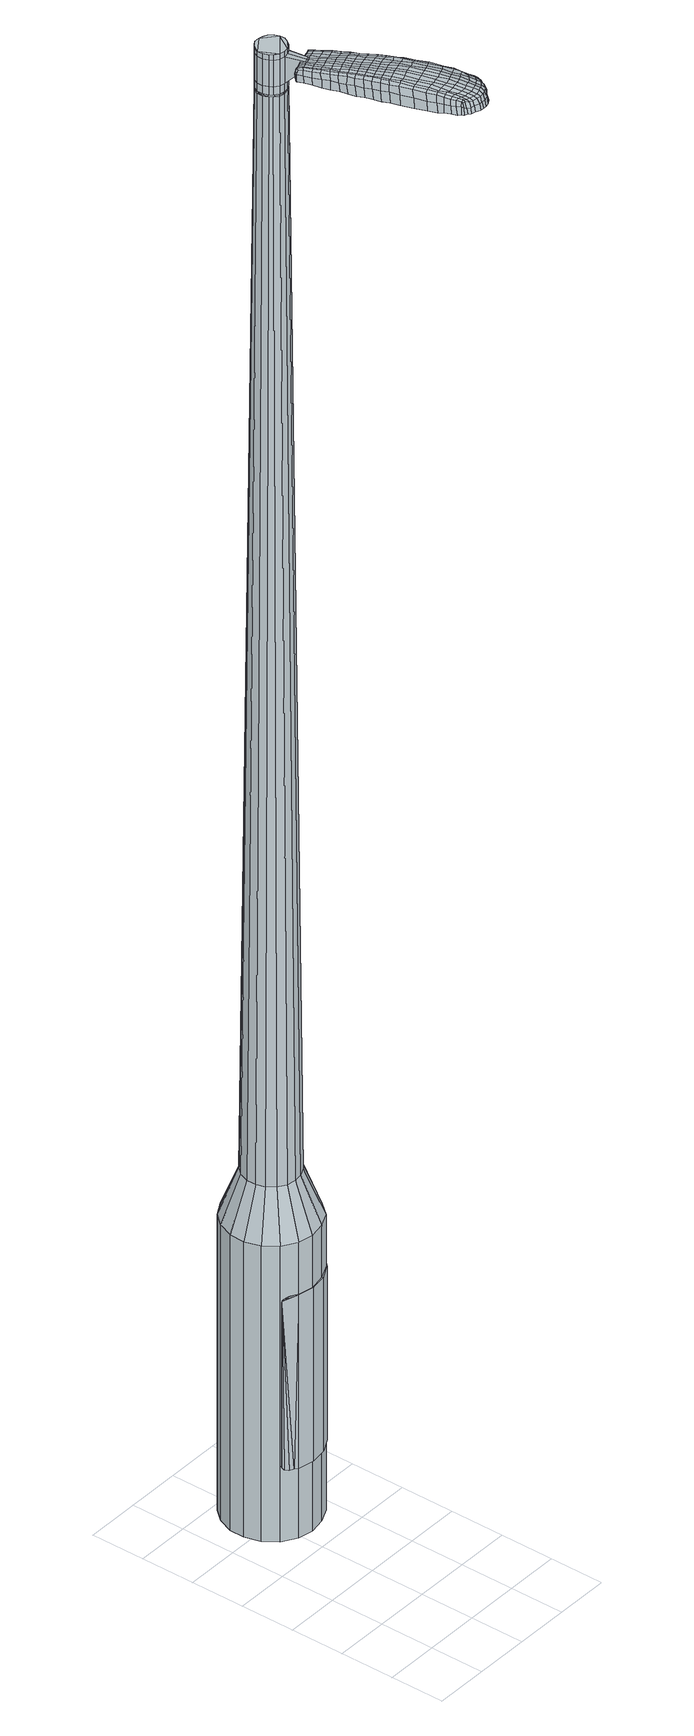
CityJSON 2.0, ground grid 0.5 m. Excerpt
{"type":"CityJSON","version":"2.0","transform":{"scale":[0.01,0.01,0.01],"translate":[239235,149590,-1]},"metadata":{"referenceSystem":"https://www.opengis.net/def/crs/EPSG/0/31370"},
"CityObjects":{
"object1":{"type":"GenericCityObject","attributes":{"cluster":770,"mean_distance_to_centroid":0.327,"new_centroid_x":239235.61,"new_centroid_y":149592.13,"mean_distance_to_camera":13.81,"H1":22.09,"H2":23.1,"Z_final":113.29,"cluster2":-1,"proj_x":239229.78,"proj_y":149593.38,"id_line":91502,"bearing_l":18.11,"distance":5.96,"orientation":"right","G_obj":288.11},"geometry":[{"type":"MultiSurface","lod":"2","boundaries":[[[0,1,2,3]],[[1,4,5,2]],[[4,6,7,5]],[[6,8,9,7]],[[8,10,11,9]],[[10,12,13,11]],[[12,14,15,13]],[[14,16,17,15]],[[16,18,19,17]],[[18,20,21,19]],[[20,22,23,21]],[[22,24,25,23]],[[24,26,27,25]],[[26,28,29,27]],[[28,30,31,29]],[[30,32,33,31]],[[32,34,35,33]],[[34,0,3,35]],[[36,37,38,39]],[[38,40,41,42]],[[41,43,42]],[[42,44,45,46]],[[45,47,46]],[[46,48,49,50]],[[49,51,50]],[[42,46,50,38]],[[50,52,39,38]],[[53,36,39]],[[2,5,7,35]],[[7,9,11,15]],[[11,13,15]],[[15,17,19,23]],[[19,21,23]],[[23,25,27,31]],[[27,29,31]],[[15,23,31,7]],[[31,33,35,7]],[[3,2,35]],[[1,0,54,55]],[[0,34,56,54]],[[34,32,57,56]],[[32,30,58,57]],[[30,28,59,58]],[[28,26,60,59]],[[26,24,61,60]],[[24,22,62,61]],[[22,20,63,62]],[[20,18,64,63]],[[18,16,65,64]],[[16,14,66,65]],[[14,12,67,66]],[[12,10,68,67]],[[10,8,69,68]],[[8,6,70,69]],[[6,4,71,70]],[[4,1,55,71]],[[55,54,72,73]],[[54,56,74,72]],[[56,57,75,74]],[[57,58,76,75]],[[58,59,77,76]],[[59,60,78,77]],[[60,61,79,78]],[[61,62,80,79]],[[62,63,81,80]],[[63,64,82,81]],[[64,65,83,82]],[[65,66,84,83]],[[66,67,85,84]],[[67,68,86,85]],[[68,69,87,86]],[[69,70,88,87]],[[70,71,89,88]],[[71,55,73,89]],[[90,91,92,93]],[[94,95,91,90]],[[96,97,95,94]],[[98,99,97,96]],[[100,101,99,98]],[[78,102,101,100]],[[103,104,102,78]],[[80,105,104,103]],[[81,106,105,80]],[[107,108,106,81]],[[109,110,108,107]],[[111,112,110,109]],[[113,114,112,111]],[[115,116,114,113]],[[117,118,116,115]],[[119,120,118,117]],[[121,122,120,119]],[[93,92,122,121]],[[123,124,125,126]],[[127,123,126,128]],[[129,127,128,130]],[[131,129,130,132]],[[133,131,132,134]],[[135,133,134,136]],[[137,135,136,138]],[[139,137,138,140]],[[141,139,140,142]],[[143,141,142,144]],[[145,143,144,146]],[[147,145,146,148]],[[149,147,148,150]],[[151,149,150,152]],[[153,151,152,154]],[[155,153,154,156]],[[73,72,90,93]],[[72,74,94,90]],[[74,75,96,94]],[[75,76,98,96]],[[76,77,100,98]],[[77,78,100]],[[79,103,78]],[[79,80,103]],[[82,107,81]],[[82,83,109,107]],[[83,84,111,109]],[[84,85,113,111]],[[85,86,115,113]],[[86,87,117,115]],[[87,88,119,117]],[[88,89,121,119]],[[89,73,93,121]],[[157,158,92,91]],[[158,159,122,92]],[[159,160,120,122]],[[160,161,118,120]],[[161,162,116,118]],[[162,163,114,116]],[[163,164,112,114]],[[164,165,110,112]],[[165,166,108,110]],[[166,106,108]],[[167,104,105]],[[167,102,104]],[[168,101,102]],[[168,169,99,101]],[[169,170,97,99]],[[170,171,95,97]],[[171,157,91,95]],[[39,52,155,172]],[[158,157,173,156]],[[53,39,172,124]],[[157,171,125,173]],[[36,53,124,123]],[[171,170,126,125]],[[37,36,123,127]],[[170,169,128,126]],[[38,37,127,129]],[[169,168,130,128]],[[40,38,129,131]],[[168,102,132,130]],[[41,40,131,133]],[[102,167,134,132]],[[43,41,133,135]],[[167,105,136,134]],[[42,43,135,137]],[[105,106,138,136]],[[44,42,137,139]],[[106,166,140,138]],[[45,44,139,141]],[[166,165,142,140]],[[47,45,141,143]],[[165,164,144,142]],[[46,47,143,145]],[[164,163,146,144]],[[48,46,145,147]],[[163,162,148,146]],[[49,48,147,149]],[[162,161,150,148]],[[51,49,149,151]],[[161,160,152,150]],[[50,51,151,153]],[[160,159,154,152]],[[52,50,153,155]],[[159,158,156,154]],[[155,156,174,175]],[[156,173,176,174]],[[173,125,177,176]],[[125,124,178,177]],[[124,172,179,178]],[[172,155,175,179]],[[180,181,182,183]],[[184,180,183,185]],[[180,184,186,187]],[[181,180,187,188]],[[189,190,191,192]],[[193,189,192,194]],[[189,193,195,196]],[[190,189,196,197]],[[198,199,200,201]],[[202,198,201,203]],[[198,202,204,205]],[[199,198,205,206]],[[207,208,209,210]],[[211,207,210,212]],[[207,211,213,214]],[[208,207,214,215]],[[216,217,218,219]],[[220,216,219,221]],[[216,220,222,223]],[[217,216,223,224]],[[225,226,227,228]],[[229,225,228,230]],[[225,229,231,232]],[[226,225,232,233]],[[234,235,236,237]],[[226,234,237,227]],[[234,226,233,238]],[[235,234,238,239]],[[240,241,242,243]],[[235,240,243,236]],[[240,235,239,244]],[[241,240,244,245]],[[246,184,185,247]],[[241,246,247,242]],[[246,241,245,248]],[[184,246,248,186]],[[249,250,251,252]],[[253,249,252,254]],[[249,253,255,256]],[[250,249,256,257]],[[258,259,260,261]],[[250,258,261,251]],[[258,250,257,262]],[[259,258,262,263]],[[264,265,266,267]],[[259,264,267,260]],[[264,259,263,268]],[[265,264,268,269]],[[270,271,272,273]],[[265,270,273,266]],[[270,265,269,274]],[[271,270,274,275]],[[276,181,188,277]],[[271,276,277,272]],[[276,271,275,278]],[[181,276,278,182]],[[279,280,281,282]],[[283,279,282,284]],[[279,283,285,286]],[[280,279,286,287]],[[288,289,290,291]],[[280,288,291,281]],[[288,280,287,292]],[[289,288,292,293]],[[294,295,296,297]],[[289,294,297,290]],[[294,289,293,298]],[[295,294,298,299]],[[300,193,194,301]],[[295,300,301,296]],[[300,295,299,302]],[[193,300,302,195]],[[303,304,305,306]],[[307,303,306,308]],[[303,307,309,310]],[[304,303,310,311]],[[312,313,314,315]],[[304,312,315,305]],[[312,304,311,316]],[[313,312,316,317]],[[318,319,320,321]],[[313,318,321,314]],[[318,313,317,322]],[[319,318,322,323]],[[324,325,326,327]],[[319,324,327,320]],[[324,319,323,328]],[[325,324,328,329]],[[330,190,197,331]],[[325,330,331,326]],[[330,325,329,332]],[[190,330,332,191]],[[333,219,218,334]],[[335,333,334,336]],[[333,335,337,338]],[[219,333,338,221]],[[339,335,336,340]],[[341,339,340,342]],[[339,341,343,344]],[[335,339,344,337]],[[345,341,342,346]],[[347,345,346,348]],[[345,347,349,350]],[[341,345,350,343]],[[351,347,348,352]],[[353,351,352,354]],[[351,353,355,356]],[[347,351,356,349]],[[357,353,354,358]],[[208,357,358,209]],[[357,208,215,359]],[[353,357,359,355]],[[360,361,206,205]],[[362,360,205,204]],[[360,362,363,364]],[[361,360,364,365]],[[366,367,365,364]],[[368,366,364,363]],[[366,368,369,370]],[[367,366,370,371]],[[372,373,371,370]],[[374,372,370,369]],[[372,374,375,376]],[[373,372,376,377]],[[378,379,377,376]],[[380,378,376,375]],[[378,380,213,211]],[[379,378,211,212]],[[381,382,383,384]],[[283,381,384,285]],[[381,283,284,385]],[[382,381,385,386]],[[387,202,203,388]],[[382,387,388,383]],[[387,382,386,389]],[[202,387,389,204]],[[390,391,392,393]],[[229,390,393,231]],[[390,229,230,394]],[[391,390,394,395]],[[396,397,398,399]],[[391,396,399,392]],[[396,391,395,400]],[[397,396,400,401]],[[402,199,206,403]],[[397,402,403,398]],[[402,397,401,404]],[[199,402,404,200]],[[405,406,407,408]],[[187,405,408,188]],[[405,187,186,409]],[[406,405,409,410]],[[411,412,413,414]],[[406,411,414,407]],[[411,406,410,415]],[[412,411,415,416]],[[417,210,209,418]],[[412,417,418,413]],[[417,412,416,419]],[[210,417,419,212]],[[420,421,422,423]],[[192,420,423,194]],[[420,192,191,424]],[[421,420,424,425]],[[426,214,213,427]],[[421,426,427,422]],[[426,421,425,428]],[[214,426,428,215]],[[429,430,431,432]],[[307,429,432,309]],[[429,307,308,433]],[[430,429,433,434]],[[435,220,221,436]],[[430,435,436,431]],[[435,430,434,437]],[[220,435,437,222]],[[438,439,440,441]],[[253,438,441,255]],[[438,253,254,442]],[[439,438,442,443]],[[444,445,446,447]],[[439,444,447,440]],[[444,439,443,448]],[[445,444,448,449]],[[450,217,224,451]],[[445,450,451,446]],[[450,445,449,452]],[[217,450,452,218]],[[453,454,443,442]],[[252,453,442,254]],[[453,252,251,455]],[[454,453,455,456]],[[457,458,449,448]],[[454,457,448,443]],[[457,454,456,459]],[[458,457,459,460]],[[461,334,218,452]],[[458,461,452,449]],[[461,458,460,462]],[[334,461,462,336]],[[463,464,465,466]],[[310,463,466,311]],[[463,310,309,432]],[[464,463,432,431]],[[467,338,337,468]],[[464,467,468,465]],[[467,464,431,436]],[[338,467,436,221]],[[469,470,456,455]],[[261,469,455,251]],[[469,261,260,471]],[[470,469,471,472]],[[473,474,460,459]],[[470,473,459,456]],[[473,470,472,475]],[[474,473,475,476]],[[477,340,336,462]],[[474,477,462,460]],[[477,474,476,478]],[[340,477,478,342]],[[479,480,481,482]],[[316,479,482,317]],[[479,316,311,466]],[[480,479,466,465]],[[483,344,343,484]],[[480,483,484,481]],[[483,480,465,468]],[[344,483,468,337]],[[485,486,472,471]],[[267,485,471,260]],[[485,267,266,487]],[[486,485,487,488]],[[489,490,476,475]],[[486,489,475,472]],[[489,486,488,491]],[[490,489,491,492]],[[493,346,342,478]],[[490,493,478,476]],[[493,490,492,494]],[[346,493,494,348]],[[495,496,497,498]],[[322,495,498,323]],[[495,322,317,482]],[[496,495,482,481]],[[499,350,349,500]],[[496,499,500,497]],[[499,496,481,484]],[[350,499,484,343]],[[501,502,488,487]],[[273,501,487,266]],[[501,273,272,503]],[[502,501,503,504]],[[505,506,492,491]],[[502,505,491,488]],[[505,502,504,507]],[[506,505,507,508]],[[509,352,348,494]],[[506,509,494,492]],[[509,506,508,510]],[[352,509,510,354]],[[511,512,513,514]],[[328,511,514,329]],[[511,328,323,498]],[[512,511,498,497]],[[515,356,355,516]],[[512,515,516,513]],[[515,512,497,500]],[[356,515,500,349]],[[517,518,504,503]],[[277,517,503,272]],[[517,277,188,408]],[[518,517,408,407]],[[519,520,508,507]],[[518,519,507,504]],[[519,518,407,414]],[[520,519,414,413]],[[521,358,354,510]],[[520,521,510,508]],[[521,520,413,418]],[[358,521,418,209]],[[522,523,425,424]],[[332,522,424,191]],[[522,332,329,514]],[[523,522,514,513]],[[524,359,215,428]],[[523,524,428,425]],[[524,523,513,516]],[[359,524,516,355]],[[525,526,386,385]],[[282,525,385,284]],[[525,282,281,527]],[[526,525,527,528]],[[529,362,204,389]],[[526,529,389,386]],[[529,526,528,530]],[[362,529,530,363]],[[531,532,533,534]],[[232,531,534,233]],[[531,232,231,393]],[[532,531,393,392]],[[535,536,537,538]],[[532,535,538,533]],[[535,532,392,399]],[[536,535,399,398]],[[539,361,365,540]],[[536,539,540,537]],[[539,536,398,403]],[[361,539,403,206]],[[541,542,528,527]],[[291,541,527,281]],[[541,291,290,543]],[[542,541,543,544]],[[545,368,363,530]],[[542,545,530,528]],[[545,542,544,546]],[[368,545,546,369]],[[547,548,549,550]],[[238,547,550,239]],[[547,238,233,534]],[[548,547,534,533]],[[551,552,553,554]],[[548,551,554,549]],[[551,548,533,538]],[[552,551,538,537]],[[555,367,371,556]],[[552,555,556,553]],[[555,552,537,540]],[[367,555,540,365]],[[557,558,544,543]],[[297,557,543,290]],[[557,297,296,559]],[[558,557,559,560]],[[561,374,369,546]],[[558,561,546,544]],[[561,558,560,562]],[[374,561,562,375]],[[563,564,565,566]],[[244,563,566,245]],[[563,244,239,550]],[[564,563,550,549]],[[567,568,569,570]],[[564,567,570,565]],[[567,564,549,554]],[[568,567,554,553]],[[571,373,377,572]],[[568,571,572,569]],[[571,568,553,556]],[[373,571,556,371]],[[573,574,560,559]],[[301,573,559,296]],[[573,301,194,423]],[[574,573,423,422]],[[575,380,375,562]],[[574,575,562,560]],[[575,574,422,427]],[[380,575,427,213]],[[576,577,410,409]],[[248,576,409,186]],[[576,248,245,566]],[[577,576,566,565]],[[578,579,416,415]],[[577,578,415,410]],[[578,577,565,570]],[[579,578,570,569]],[[580,379,212,419]],[[579,580,419,416]],[[580,579,569,572]],[[379,580,572,377]],[[581,582,583,584]],[[584,583,585,586]],[[587,585,583,588]],[[588,583,582,589]],[[590,591,592,593]],[[593,592,594,595]],[[596,594,592,597]],[[597,592,591,598]],[[599,600,601,602]],[[602,601,603,604]],[[605,603,601,606]],[[606,601,600,607]],[[608,609,610,611]],[[611,610,612,613]],[[614,612,610,615]],[[615,610,609,616]],[[617,618,619,620]],[[620,619,621,622]],[[623,621,619,624]],[[624,619,618,625]],[[626,627,628,629]],[[629,628,630,631]],[[632,630,628,633]],[[633,628,627,634]],[[635,636,637,638]],[[638,637,627,626]],[[634,627,637,639]],[[639,637,636,640]],[[641,642,643,644]],[[644,643,636,635]],[[640,636,643,645]],[[645,643,642,646]],[[586,585,647,648]],[[648,647,642,641]],[[646,642,647,649]],[[649,647,585,587]],[[650,651,652,653]],[[653,652,654,655]],[[656,654,652,657]],[[657,652,651,658]],[[659,660,661,662]],[[662,661,651,650]],[[658,651,661,663]],[[663,661,660,664]],[[665,666,667,668]],[[668,667,660,659]],[[664,660,667,669]],[[669,667,666,670]],[[671,672,673,674]],[[674,673,666,665]],[[670,666,673,675]],[[675,673,672,676]],[[589,582,677,678]],[[678,677,672,671]],[[676,672,677,679]],[[679,677,582,581]],[[680,681,682,683]],[[683,682,684,685]],[[686,684,682,687]],[[687,682,681,688]],[[689,690,691,692]],[[692,691,681,680]],[[688,681,691,693]],[[693,691,690,694]],[[695,696,697,698]],[[698,697,690,689]],[[694,690,697,699]],[[699,697,696,700]],[[595,594,701,702]],[[702,701,696,695]],[[700,696,701,703]],[[703,701,594,596]],[[704,705,706,707]],[[707,706,708,709]],[[710,708,706,711]],[[711,706,705,712]],[[713,714,715,716]],[[716,715,705,704]],[[712,705,715,717]],[[717,715,714,718]],[[719,720,721,722]],[[722,721,714,713]],[[718,714,721,723]],[[723,721,720,724]],[[725,726,727,728]],[[728,727,720,719]],[[724,720,727,729]],[[729,727,726,730]],[[598,591,731,732]],[[732,731,726,725]],[[730,726,731,733]],[[733,731,591,590]],[[617,620,734,735]],[[735,734,736,737]],[[738,736,734,739]],[[739,734,620,622]],[[737,736,740,741]],[[741,740,742,743]],[[744,742,740,745]],[[745,740,736,738]],[[743,742,746,747]],[[747,746,748,749]],[[750,748,746,751]],[[751,746,742,744]],[[749,748,752,753]],[[753,752,754,755]],[[756,754,752,757]],[[757,752,748,750]],[[755,754,758,759]],[[759,758,609,608]],[[616,609,758,760]],[[760,758,754,756]],[[607,761,762,606]],[[606,762,763,605]],[[764,763,762,765]],[[765,762,761,766]],[[766,767,768,765]],[[765,768,769,764]],[[770,769,768,771]],[[771,768,767,772]],[[772,773,774,771]],[[771,774,775,770]],[[776,775,774,777]],[[777,774,773,778]],[[778,779,780,777]],[[777,780,781,776]],[[614,781,780,612]],[[612,780,779,613]],[[782,783,784,785]],[[785,784,684,686]],[[685,684,784,786]],[[786,784,783,787]],[[604,603,788,789]],[[789,788,783,782]],[[787,783,788,790]],[[790,788,603,605]],[[791,792,793,794]],[[794,793,630,632]],[[631,630,793,795]],[[795,793,792,796]],[[797,798,799,800]],[[800,799,792,791]],[[796,792,799,801]],[[801,799,798,802]],[[607,600,803,804]],[[804,803,798,797]],[[802,798,803,805]],[[805,803,600,599]],[[806,807,808,809]],[[809,808,588,589]],[[587,588,808,810]],[[810,808,807,811]],[[812,813,814,815]],[[815,814,807,806]],[[811,807,814,816]],[[816,814,813,817]],[[608,611,818,819]],[[819,818,813,812]],[[817,813,818,820]],[[820,818,611,613]],[[821,822,823,824]],[[824,823,593,595]],[[590,593,823,825]],[[825,823,822,826]],[[614,615,827,828]],[[828,827,822,821]],[[826,822,827,829]],[[829,827,615,616]],[[830,831,832,833]],[[833,832,708,710]],[[708,832,709]],[[709,832,831,834]],[[622,621,835,836]],[[836,835,831,830]],[[834,831,835,837]],[[837,835,621,623]],[[838,839,840,841]],[[841,840,654,656]],[[655,654,840,842]],[[840,839,842]],[[843,844,845,846]],[[846,845,839,838]],[[842,839,845,847]],[[847,845,844,848]],[[625,618,849,850]],[[850,849,844,843]],[[848,844,849,851]],[[851,849,618,617]],[[852,853,842]],[[842,853,653,655]],[[650,653,853,854]],[[854,853,852,855]],[[848,856,857,847]],[[847,857,852,842]],[[855,852,857,858]],[[858,857,856,859]],[[617,735,175,851]],[[851,175,856,848]],[[859,856,175,860]],[[860,175,735,737]],[[861,862,863,864]],[[864,863,711,712]],[[710,711,863,833]],[[833,863,862,830]],[[738,739,865,866]],[[866,865,862,861]],[[830,862,865,836]],[[836,865,739,622]],[[855,867,868,854]],[[854,868,662,650]],[[659,662,868,869]],[[869,868,867,870]],[[859,871,872,858]],[[858,872,867,855]],[[870,867,872,873]],[[873,872,871,874]],[[737,741,875,860]],[[860,875,871,859]],[[874,871,875,876]],[[876,875,741,743]],[[877,878,879,880]],[[880,879,717,718]],[[712,717,879,864]],[[864,879,878,861]],[[744,745,881,882]],[[882,881,878,877]],[[861,878,881,866]],[[866,881,745,738]],[[870,883,884,869]],[[869,884,668,659]],[[665,668,884,885]],[[885,884,883,886]],[[874,887,888,873]],[[873,888,883,870]],[[886,883,888,889]],[[889,888,887,890]],[[743,747,891,876]],[[876,891,887,874]],[[890,887,891,892]],[[892,891,747,749]],[[893,894,895,896]],[[896,895,723,724]],[[718,723,895,880]],[[880,895,894,877]],[[750,751,897,898]],[[898,897,894,893]],[[877,894,897,882]],[[882,897,751,744]],[[886,899,900,885]],[[885,900,674,665]],[[671,674,900,901]],[[901,900,899,902]],[[890,903,904,889]],[[889,904,899,886]],[[902,899,904,905]],[[905,904,903,906]],[[749,753,907,892]],[[892,907,903,890]],[[906,903,907,908]],[[908,907,753,755]],[[909,910,911,912]],[[912,911,729,730]],[[724,729,911,896]],[[896,911,910,893]],[[756,757,913,914]],[[914,913,910,909]],[[893,910,913,898]],[[898,913,757,750]],[[902,915,916,901]],[[901,916,678,671]],[[589,678,916,809]],[[809,916,915,806]],[[906,917,918,905]],[[905,918,915,902]],[[806,915,918,815]],[[815,918,917,812]],[[755,759,919,908]],[[908,919,917,906]],[[812,917,919,819]],[[819,919,759,608]],[[826,920,921,825]],[[825,921,733,590]],[[730,733,921,912]],[[912,921,920,909]],[[616,760,922,829]],[[829,922,920,826]],[[909,920,922,914]],[[914,922,760,756]],[[787,923,924,786]],[[786,924,683,685]],[[680,683,924,925]],[[925,924,923,926]],[[605,763,927,790]],[[790,927,923,787]],[[926,923,927,928]],[[928,927,763,764]],[[929,930,931,932]],[[932,931,633,634]],[[632,633,931,794]],[[794,931,930,791]],[[933,934,935,936]],[[936,935,930,929]],[[791,930,935,800]],[[800,935,934,797]],[[766,761,937,938]],[[938,937,934,933]],[[797,934,937,804]],[[804,937,761,607]],[[926,939,940,925]],[[925,940,692,680]],[[689,692,940,941]],[[941,940,939,942]],[[764,769,943,928]],[[928,943,939,926]],[[942,939,943,944]],[[944,943,769,770]],[[945,946,947,948]],[[948,947,639,640]],[[634,639,947,932]],[[932,947,946,929]],[[949,950,951,952]],[[952,951,946,945]],[[929,946,951,936]],[[936,951,950,933]],[[772,767,953,954]],[[954,953,950,949]],[[933,950,953,938]],[[938,953,767,766]],[[942,955,956,941]],[[941,956,698,689]],[[695,698,956,957]],[[957,956,955,958]],[[770,775,959,944]],[[944,959,955,942]],[[958,955,959,960]],[[960,959,775,776]],[[961,962,963,964]],[[964,963,645,646]],[[640,645,963,948]],[[948,963,962,945]],[[965,966,967,968]],[[968,967,962,961]],[[945,962,967,952]],[[952,967,966,949]],[[778,773,969,970]],[[970,969,966,965]],[[949,966,969,954]],[[954,969,773,772]],[[958,971,972,957]],[[957,972,702,695]],[[595,702,972,824]],[[824,972,971,821]],[[776,781,973,960]],[[960,973,971,958]],[[821,971,973,828]],[[828,973,781,614]],[[811,974,975,810]],[[810,975,649,587]],[[646,649,975,964]],[[964,975,974,961]],[[817,976,977,816]],[[816,977,974,811]],[[961,974,977,968]],[[968,977,976,965]],[[613,779,978,820]],[[820,978,976,817]],[[965,976,978,970]],[[970,978,779,778]],[[581,584,183,182]],[[584,586,185,183]],[[596,597,196,195]],[[597,598,197,196]],[[599,602,201,200]],[[602,604,203,201]],[[623,624,223,222]],[[624,625,224,223]],[[626,629,228,227]],[[629,631,230,228]],[[635,638,237,236]],[[638,626,227,237]],[[641,644,243,242]],[[644,635,236,243]],[[586,648,247,185]],[[648,641,242,247]],[[656,657,256,255]],[[657,658,257,256]],[[658,663,262,257]],[[663,664,263,262]],[[664,669,268,263]],[[669,670,269,268]],[[670,675,274,269]],[[675,676,275,274]],[[676,679,278,275]],[[679,581,182,278]],[[686,687,286,285]],[[687,688,287,286]],[[688,693,292,287]],[[693,694,293,292]],[[694,699,298,293]],[[699,700,299,298]],[[700,703,302,299]],[[703,596,195,302]],[[704,707,306,305]],[[707,709,308,306]],[[713,716,315,314]],[[716,704,305,315]],[[719,722,321,320]],[[722,713,314,321]],[[725,728,327,326]],[[728,719,320,327]],[[598,732,331,197]],[[732,725,326,331]],[[782,785,384,383]],[[785,686,285,384]],[[604,789,388,203]],[[789,782,383,388]],[[631,795,394,230]],[[795,796,395,394]],[[796,801,400,395]],[[801,802,401,400]],[[802,805,404,401]],[[805,599,200,404]],[[709,433,308]],[[709,834,434,433]],[[834,837,437,434]],[[837,623,222,437]],[[838,841,441,440]],[[841,656,255,441]],[[843,846,447,446]],[[846,838,440,447]],[[625,850,451,224]],[[850,843,446,451]],[[979,980,981,982]],[[983,984,982,981]],[[985,986,987,988]],[[989,990,991,992]],[[980,993,994,981]],[[995,983,981,994]],[[996,985,988,997]],[[998,999,990,989]],[[993,1000,1001,994]],[[1001,1002,995,994]],[[1003,996,997,1004]],[[1005,999,998,1006]],[[1000,1007,1008,1001]],[[1008,1009,1002,1001]],[[1010,1003,1004,1011]],[[1012,1005,1006,1013]],[[1014,1015,1016,1017]],[[1018,1019,1015,1014]],[[1018,1020,1021,1019]],[[1020,1022,1023,1021]],[[1024,1025,1026,1027]],[[1028,1029,1025,1024]],[[1030,1031,1029,1028]],[[1032,1033,1031,1030]],[[1027,1016,1015,1024]],[[1024,1015,1019,1028]],[[1019,1021,1030,1028]],[[1021,1023,1032,1030]],[[988,987,984,983]],[[997,988,983,995]],[[1002,1004,997,995]],[[1009,1011,1004,1002]],[[989,992,986,985]],[[998,989,985,996]],[[1006,998,996,1003]],[[1013,1006,1003,1010]],[[990,1014,1017,991]],[[999,1018,1014,990]],[[1020,1018,999,1005]],[[1022,1020,1005,1012]],[[1034,1035,1036,1037]],[[1036,1038,1039,1040]],[[1036,1040,1041,1042]],[[1036,1042,1037]],[[1043,1034,1037,1044]],[[1045,1044,1037,1046]],[[1047,1046,1037]],[[1048,1036,1035,1049]],[[1050,1048,1049,1051]],[[1052,1050,1051,1053]],[[1054,1052,1053,1055]],[[1056,1054,1055,1057]],[[1057,1058,1059,1060]],[[1057,1060,1061,1062]],[[1057,1062,1063,1064]],[[1063,1065,1066,1067]],[[1063,1067,1068,1069]],[[1063,1069,1064]],[[1057,1064,1056]],[[1070,1071,1035,1034]],[[1072,1073,1038,1036]],[[1074,1075,1047,1037]],[[1071,1076,1049,1035]],[[1077,1072,1036,1048]],[[1076,1078,1051,1049]],[[1079,1077,1048,1050]],[[1078,1080,1053,1051]],[[1081,1079,1050,1052]],[[1080,1082,1055,1053]],[[1083,1081,1052,1054]],[[1082,1084,1057,1055]],[[1085,1083,1054,1056]],[[1084,1086,1058,1057]],[[1087,1088,1065,1063]],[[1089,1085,1056,1064]],[[1059,1058,1086,1090]],[[1060,1059,1090,1091]],[[1061,1060,1091,1092]],[[1062,1061,1092,1093]],[[1063,1062,1093,1087]],[[1094,1070,1034,1043]],[[1095,1094,1043,1044]],[[1096,1095,1044,1045]],[[1097,1096,1045,1046]],[[1075,1097,1046,1047]],[[1039,1038,1073,1098]],[[1066,1065,1088,1099]],[[1040,1039,1098,1100]],[[1041,1040,1100,1101]],[[1042,1041,1101,1102]],[[1037,1042,1102,1074]],[[1067,1066,1099,1103]],[[1068,1067,1103,1104]],[[1069,1068,1104,1105]],[[1064,1069,1105,1089]]]}]}
},
"vertices":[
[77,172,384],[62,169,384],[62,169,96],[77,172,96],[48,172,384],[48,172,96],[35,180,384],[35,180,96],[26,192,384],[26,192,96],[22,206,384],[22,206,96],[22,220,384],[22,220,96],[28,234,384],[28,234,96],[37,245,384],[37,245,96],[50,252,384],[50,252,96],[65,254,384],[65,254,96],[79,251,384],[79,251,96],[92,243,384],[92,243,96],[101,232,384],[101,232,96],[105,218,384],[105,218,96],[105,203,384],[105,203,96],[99,189,384],[99,189,96],[90,178,384],[90,178,96],[75,205,1524],[77,209,1524],[77,214,1524],[68,199,1524],[75,218,1524],[72,222,1524],[64,225,1524],[68,224,1524],[59,225,1524],[55,222,1524],[50,215,1524],[52,219,1524],[50,210,1524],[52,205,1524],[58,199,1524],[54,202,1524],[63,198,1524],[72,201,1524],[71,188,429],[63,187,429],[79,192,429],[85,198,429],[88,207,429],[88,215,429],[86,224,429],[80,230,429],[73,235,429],[64,237,429],[56,236,429],[48,232,429],[42,225,429],[39,217,429],[39,208,429],[41,200,429],[47,193,429],[54,188,429],[68,199,1483],[63,198,1483],[72,201,1483],[75,205,1483],[77,209,1483],[77,214,1483],[75,218,1483],[72,222,1483],[68,224,1483],[64,225,1483],[59,225,1483],[55,222,1483],[52,219,1483],[50,215,1483],[50,210,1483],[52,205,1483],[54,202,1483],[58,199,1483],[67,200,1483],[67,200,1485],[63,199,1485],[63,199,1483],[71,202,1483],[71,202,1485],[74,205,1483],[74,205,1485],[76,209,1483],[76,209,1485],[76,214,1483],[76,214,1485],[75,218,1485],[72,221,1483],[72,221,1485],[68,224,1485],[64,225,1485],[59,224,1483],[59,224,1485],[56,222,1483],[56,222,1485],[53,219,1483],[53,219,1485],[51,214,1483],[51,214,1485],[51,210,1483],[51,210,1485],[52,206,1483],[52,206,1485],[55,202,1483],[55,202,1485],[59,200,1483],[59,200,1485],[75,205,1519],[72,201,1519],[72,201,1493],[75,205,1493],[77,209,1519],[77,209,1493],[77,214,1519],[77,214,1493],[75,218,1519],[75,218,1493],[72,222,1519],[72,222,1493],[68,224,1519],[68,224,1493],[64,225,1519],[64,225,1493],[59,225,1519],[59,225,1493],[55,222,1519],[55,222,1493],[52,219,1519],[52,219,1493],[50,215,1519],[50,215,1493],[50,210,1519],[50,210,1493],[52,205,1519],[52,205,1493],[54,202,1519],[54,202,1493],[58,199,1519],[58,199,1493],[63,198,1519],[63,198,1493],[68,199,1485],[63,198,1485],[58,199,1485],[54,202,1485],[52,205,1485],[50,210,1485],[50,215,1485],[52,219,1485],[55,222,1485],[59,225,1485],[72,222,1485],[77,214,1485],[77,209,1485],[75,205,1485],[72,201,1485],[68,199,1519],[68,199,1493],[70,180,1513],[70,180,1518],[73,181,1513],[76,182,1513],[76,182,1518],[73,181,1518],[78,105,1519],[76,112,1518],[75,110,1509],[77,103,1510],[80,96,1519],[79,95,1510],[81,98,1526],[79,106,1525],[77,113,1525],[115,116,1519],[112,123,1518],[110,124,1525],[113,117,1525],[117,108,1519],[116,109,1526],[119,108,1510],[116,116,1510],[114,122,1509],[121,41,1519],[117,40,1519],[117,39,1513],[121,40,1513],[124,44,1519],[125,43,1513],[124,45,1524],[120,43,1524],[117,42,1524],[98,112,1530],[95,119,1529],[92,118,1529],[94,111,1530],[101,103,1531],[97,102,1531],[104,104,1530],[101,113,1530],[99,120,1529],[72,188,1512],[70,187,1512],[70,186,1517],[73,187,1517],[75,189,1512],[75,188,1517],[76,188,1506],[73,188,1506],[70,187,1506],[98,49,1519],[96,52,1519],[95,50,1512],[97,48,1512],[99,47,1518],[98,46,1512],[99,48,1522],[99,49,1523],[97,53,1524],[94,56,1519],[92,61,1519],[91,60,1512],[93,55,1512],[95,57,1524],[93,62,1525],[90,67,1519],[87,74,1519],[86,73,1511],[89,65,1511],[91,68,1526],[88,76,1526],[84,85,1519],[83,84,1510],[85,87,1526],[59,176,1513],[61,169,1513],[62,170,1518],[60,177,1517],[58,182,1512],[59,181,1516],[57,181,1506],[58,175,1507],[60,168,1507],[63,161,1514],[65,154,1515],[66,155,1520],[64,163,1519],[62,160,1507],[64,153,1507],[67,147,1515],[68,140,1516],[70,141,1522],[68,148,1521],[66,145,1508],[67,138,1508],[70,133,1517],[72,126,1517],[73,127,1524],[71,134,1523],[69,131,1508],[71,124,1509],[74,119,1518],[75,120,1524],[73,117,1509],[132,59,1519],[131,62,1519],[130,62,1524],[131,59,1523],[132,57,1518],[131,57,1522],[133,56,1512],[133,59,1512],[133,62,1512],[130,67,1519],[129,73,1519],[127,73,1525],[129,67,1524],[132,67,1512],[130,72,1512],[127,79,1519],[125,86,1519],[123,86,1526],[126,79,1526],[129,78,1511],[127,85,1511],[121,97,1519],[120,98,1526],[123,96,1510],[88,185,1513],[91,178,1513],[92,178,1507],[89,185,1507],[85,191,1512],[87,190,1506],[85,189,1516],[87,186,1517],[89,179,1518],[93,171,1514],[96,164,1515],[98,164,1507],[95,171,1507],[92,172,1519],[95,165,1520],[99,157,1515],[102,150,1516],[103,150,1508],[100,157,1508],[97,158,1521],[100,151,1522],[104,144,1517],[107,137,1517],[109,136,1509],[106,143,1508],[103,144,1523],[105,137,1524],[110,130,1518],[111,129,1509],[108,130,1524],[74,182,1519],[72,181,1519],[77,175,1520],[74,174,1520],[79,176,1520],[77,183,1519],[79,168,1522],[76,167,1522],[81,161,1523],[79,160,1523],[84,162,1523],[82,169,1521],[84,154,1524],[81,153,1524],[86,147,1525],[83,146,1525],[89,148,1525],[87,155,1524],[88,140,1526],[85,139,1526],[91,133,1527],[88,132,1527],[94,134,1527],[92,141,1526],[93,126,1528],[90,125,1528],[96,127,1528],[119,46,1527],[116,45,1527],[123,48,1526],[121,52,1527],[118,50,1528],[114,49,1528],[116,56,1529],[112,55,1529],[120,58,1528],[117,65,1530],[114,63,1530],[110,62,1530],[111,70,1531],[108,69,1531],[115,72,1530],[112,80,1531],[109,79,1531],[105,77,1531],[105,91,1531],[101,90,1531],[108,92,1531],[132,54,1518],[130,52,1519],[131,51,1513],[133,54,1513],[131,55,1523],[129,53,1523],[128,47,1519],[128,47,1513],[127,49,1524],[100,45,1518],[103,43,1518],[103,45,1523],[101,47,1523],[100,44,1513],[102,42,1513],[106,42,1519],[110,40,1519],[109,42,1524],[106,43,1523],[106,41,1513],[110,39,1513],[113,40,1519],[113,41,1524],[114,39,1513],[80,107,1528],[82,107,1528],[80,114,1528],[79,114,1527],[83,98,1528],[85,99,1529],[85,108,1529],[88,109,1530],[86,116,1529],[83,115,1528],[88,99,1529],[91,100,1530],[91,110,1530],[89,117,1529],[94,101,1531],[111,117,1528],[109,116,1529],[112,107,1529],[114,108,1528],[109,123,1527],[107,123,1528],[105,114,1529],[108,106,1530],[103,121,1528],[84,192,1512],[82,191,1512],[82,190,1517],[84,191,1517],[85,191,1506],[83,191,1506],[79,190,1512],[79,189,1517],[79,190,1506],[58,184,1512],[60,184,1512],[59,183,1506],[58,183,1506],[59,183,1517],[61,183,1517],[62,185,1512],[65,186,1512],[65,185,1506],[62,184,1506],[63,184,1517],[65,185,1517],[67,187,1512],[67,186,1506],[68,186,1517],[61,178,1519],[62,178,1519],[63,170,1520],[64,171,1520],[65,179,1519],[67,180,1519],[67,172,1520],[69,173,1520],[69,180,1519],[72,173,1520],[85,185,1519],[83,185,1519],[86,178,1520],[88,178,1520],[80,184,1519],[83,177,1520],[65,163,1521],[66,164,1521],[67,156,1522],[69,157,1522],[69,165,1521],[71,165,1521],[71,157,1522],[73,158,1523],[74,166,1522],[76,159,1523],[91,172,1521],[89,171,1521],[91,164,1522],[93,165,1522],[85,170,1521],[88,163,1522],[69,149,1523],[71,149,1523],[71,142,1524],[73,142,1524],[73,150,1523],[76,151,1524],[75,143,1525],[78,144,1525],[78,152,1524],[80,145,1525],[96,158,1523],[94,157,1523],[96,150,1524],[98,151,1524],[90,156,1524],[93,149,1525],[73,135,1525],[75,135,1525],[75,128,1526],[76,128,1526],[77,136,1526],[80,137,1526],[79,129,1527],[82,130,1527],[83,138,1526],[85,131,1527],[101,144,1525],[99,143,1525],[102,136,1526],[104,137,1526],[95,142,1526],[98,135,1527],[77,121,1527],[78,121,1527],[81,122,1527],[84,123,1528],[87,124,1528],[106,130,1527],[104,129,1527],[100,128,1528],[130,58,1525],[129,55,1525],[129,61,1526],[128,59,1526],[126,51,1526],[125,55,1527],[100,49,1525],[102,47,1525],[101,51,1526],[99,52,1525],[105,46,1525],[108,44,1526],[107,49,1527],[104,49,1526],[112,44,1526],[111,48,1527],[128,66,1526],[126,64,1527],[126,72,1527],[125,70,1528],[123,61,1528],[121,67,1529],[97,57,1526],[99,56,1527],[97,62,1528],[95,62,1527],[102,55,1527],[105,54,1528],[103,61,1529],[99,61,1528],[109,54,1528],[106,61,1530],[125,78,1528],[123,76,1529],[122,86,1528],[120,85,1529],[119,74,1529],[116,82,1530],[92,68,1528],[94,68,1528],[92,76,1529],[90,76,1528],[97,68,1529],[101,68,1530],[98,76,1530],[95,76,1530],[104,68,1530],[101,77,1531],[118,97,1529],[116,96,1529],[112,94,1530],[86,87,1528],[88,87,1529],[91,87,1530],[94,88,1530],[98,89,1531],[77,110,1509],[78,112,1518],[80,105,1518],[79,103,1509],[82,97,1519],[81,95,1510],[83,98,1525],[81,107,1525],[79,113,1525],[109,123,1525],[110,122,1518],[113,116,1518],[111,116,1525],[116,108,1519],[114,108,1525],[117,107,1510],[115,115,1509],[112,122,1509],[117,41,1513],[117,42,1519],[120,43,1519],[120,42,1513],[123,45,1519],[123,45,1513],[122,47,1524],[119,45,1524],[116,44,1524],[92,117,1528],[95,118,1528],[98,111,1529],[95,110,1529],[100,103,1529],[97,102,1529],[104,104,1529],[101,112,1529],[99,119,1528],[71,185,1516],[70,185,1512],[73,186,1512],[73,185,1516],[76,187,1512],[76,186,1516],[76,186,1506],[73,185,1506],[71,184,1506],[97,51,1512],[98,53,1519],[99,50,1518],[98,49,1512],[100,48,1518],[99,47,1512],[101,49,1522],[100,51,1523],[99,54,1523],[93,61,1512],[94,62,1519],[96,57,1519],[95,56,1512],[97,58,1524],[95,63,1525],[88,73,1511],[89,75,1519],[92,68,1519],[91,66,1511],[93,69,1525],[90,76,1526],[86,86,1519],[85,84,1510],[87,87,1526],[64,170,1518],[63,169,1513],[61,176,1513],[62,177,1517],[60,181,1512],[61,181,1515],[59,180,1506],[60,175,1506],[62,168,1507],[68,156,1520],[67,155,1514],[65,162,1514],[66,163,1519],[64,161,1507],[66,153,1507],[71,141,1522],[70,140,1516],[68,147,1515],[69,149,1521],[68,146,1508],[69,139,1508],[75,127,1523],[74,126,1517],[72,133,1516],[73,134,1522],[71,131,1508],[73,124,1508],[76,119,1517],[77,120,1524],[75,117,1509],[128,62,1523],[129,62,1519],[130,59,1518],[129,59,1523],[130,57,1518],[129,57,1522],[131,57,1512],[131,59,1512],[131,62,1512],[125,73,1525],[127,72,1519],[128,67,1519],[127,67,1524],[130,66,1512],[129,72,1512],[121,86,1526],[123,86,1519],[125,78,1519],[124,78,1525],[127,77,1511],[125,85,1511],[119,97,1519],[118,97,1526],[121,96,1510],[90,177,1507],[89,178,1513],[86,184,1513],[87,184,1506],[84,189,1512],[85,189,1506],[83,188,1515],[85,185,1517],[88,178,1518],[96,163,1507],[94,164,1514],[92,171,1514],[93,170,1507],[90,171,1519],[93,164,1520],[101,149,1508],[100,150,1516],[97,157,1515],[99,156,1508],[96,157,1521],[98,150,1522],[107,135,1508],[105,136,1517],[102,143,1516],[104,142,1508],[101,143,1522],[103,136,1523],[108,129,1517],[110,128,1509],[106,130,1524],[75,181,1518],[72,180,1518],[77,174,1519],[74,174,1519],[80,175,1519],[77,182,1518],[79,167,1520],[77,166,1520],[81,160,1521],[79,159,1521],[84,161,1521],[82,168,1520],[84,153,1523],[81,152,1523],[86,146,1524],[83,145,1524],[89,147,1524],[87,154,1523],[88,139,1525],[86,138,1525],[91,132,1526],[88,131,1526],[94,133,1526],[92,140,1525],[93,125,1527],[90,124,1527],[96,126,1527],[116,46,1526],[119,47,1526],[122,49,1525],[121,53,1526],[118,51,1526],[114,50,1526],[112,56,1528],[116,57,1528],[119,58,1527],[117,65,1528],[113,63,1529],[110,62,1529],[108,69,1530],[111,70,1530],[115,72,1529],[112,80,1530],[108,79,1530],[105,78,1530],[101,90,1530],[104,91,1530],[108,92,1530],[130,52,1513],[129,53,1518],[130,55,1518],[131,55,1512],[129,56,1523],[128,54,1523],[126,49,1519],[127,48,1513],[125,50,1523],[104,47,1523],[104,45,1518],[102,47,1518],[102,48,1523],[101,46,1512],[103,44,1512],[110,44,1523],[110,43,1519],[107,44,1519],[107,45,1523],[106,43,1513],[110,42,1513],[113,42,1519],[113,43,1524],[114,41,1513],[81,114,1527],[83,107,1527],[82,107,1527],[80,114,1526],[84,99,1527],[86,99,1528],[87,115,1528],[89,109,1528],[86,108,1528],[84,115,1527],[88,99,1528],[91,100,1529],[92,109,1529],[89,116,1528],[94,101,1529],[112,107,1528],[109,115,1527],[110,116,1527],[113,108,1527],[108,123,1526],[106,122,1527],[105,114,1528],[108,106,1528],[103,121,1527],[82,188,1516],[83,189,1512],[84,190,1512],[83,189,1516],[84,189,1506],[79,188,1512],[79,187,1516],[80,188,1506],[60,181,1506],[61,182,1512],[60,182,1512],[59,181,1506],[61,181,1516],[65,183,1506],[65,184,1512],[63,183,1512],[63,182,1506],[64,182,1516],[66,183,1516],[68,185,1512],[68,184,1506],[68,184,1516],[63,177,1518],[62,177,1518],[64,170,1519],[65,171,1519],[67,179,1518],[65,178,1518],[67,171,1519],[69,172,1519],[72,173,1519],[86,177,1519],[84,184,1518],[85,184,1518],[87,178,1519],[81,183,1518],[83,176,1519],[67,163,1520],[66,163,1520],[68,156,1521],[69,156,1521],[72,165,1520],[69,164,1520],[71,157,1521],[74,158,1521],[74,166,1520],[76,159,1521],[91,163,1521],[89,170,1520],[90,171,1520],[92,164,1521],[85,169,1520],[88,162,1521],[71,149,1522],[70,149,1522],[72,142,1523],[73,142,1523],[76,151,1522],[73,150,1522],[75,143,1523],[78,144,1524],[79,151,1523],[81,144,1524],[96,149,1523],[94,156,1522],[95,157,1522],[97,150,1523],[90,155,1522],[93,148,1523],[75,135,1524],[74,135,1524],[76,128,1525],[77,128,1525],[80,136,1525],[77,136,1524],[80,129,1525],[82,129,1526],[83,137,1525],[85,130,1526],[101,136,1525],[99,142,1524],[100,143,1524],[103,136,1525],[95,141,1524],[98,134,1525],[79,121,1526],[78,121,1526],[84,122,1527],[82,122,1526],[87,123,1527],[104,129,1526],[105,129,1526],[100,128,1526],[127,56,1524],[128,58,1524],[127,61,1525],[127,59,1525],[125,52,1525],[124,56,1525],[101,52,1525],[103,49,1524],[101,50,1524],[100,53,1525],[108,49,1526],[109,46,1525],[106,47,1524],[104,50,1525],[112,46,1525],[111,49,1526],[125,64,1526],[126,66,1526],[125,72,1526],[124,70,1527],[122,61,1526],[120,68,1527],[97,62,1527],[99,57,1526],[98,58,1526],[96,63,1526],[103,62,1528],[106,55,1527],[102,56,1526],[100,62,1527],[109,55,1527],[107,62,1528],[122,77,1527],[123,78,1527],[121,86,1527],[119,84,1528],[118,74,1528],[116,82,1529],[93,76,1528],[95,68,1527],[94,69,1527],[91,76,1527],[99,76,1529],[101,68,1529],[98,68,1528],[95,76,1528],[104,68,1529],[102,77,1530],[115,96,1528],[117,97,1528],[112,94,1529],[89,87,1528],[88,87,1528],[95,88,1529],[92,88,1529],[98,89,1530],[59,181,1508],[65,183,1508],[74,152,1509],[67,149,1509],[81,131,1510],[72,128,1510],[92,93,1512],[83,90,1512],[78,107,1511],[87,110,1511],[98,76,1513],[102,63,1514],[94,60,1514],[89,73,1513],[72,185,1508],[82,154,1509],[89,134,1510],[101,96,1512],[95,113,1511],[107,79,1513],[111,66,1514],[78,187,1508],[89,156,1509],[97,136,1510],[110,99,1512],[104,116,1511],[119,69,1514],[115,82,1513],[85,189,1508],[97,159,1509],[105,139,1510],[119,102,1512],[113,119,1511],[128,71,1514],[124,85,1513],[107,51,1514],[110,47,1514],[103,44,1514],[99,48,1514],[115,53,1514],[116,49,1514],[123,56,1514],[123,51,1514],[131,58,1514],[130,53,1514],[114,43,1515],[118,41,1515],[117,41,1515],[110,41,1515],[118,44,1515],[119,41,1515],[122,46,1515],[120,42,1515],[126,47,1515],[121,42,1515],[106,206,334],[106,202,334],[106,202,165],[107,216,171],[106,206,165],[106,210,165],[106,212,166],[107,214,167],[107,216,169],[106,210,334],[106,212,333],[107,214,332],[107,216,331],[107,216,328],[100,188,165],[100,188,334],[90,177,165],[90,177,334],[77,170,165],[77,170,334],[62,168,165],[62,168,334],[47,171,165],[47,171,334],[44,173,334],[40,175,334],[38,176,333],[36,177,332],[35,178,331],[35,178,328],[44,173,165],[35,178,171],[35,178,169],[36,177,167],[38,176,166],[40,175,165],[103,206,334],[103,202,334],[103,202,165],[103,206,165],[104,216,171],[104,216,328],[98,190,334],[98,190,165],[88,179,334],[88,179,165],[76,173,334],[76,173,165],[62,171,334],[62,171,165],[49,173,334],[49,173,165],[45,175,334],[36,181,328],[36,181,171],[45,175,165],[42,177,334],[40,179,333],[38,180,332],[37,181,331],[103,210,334],[104,212,333],[104,214,332],[104,216,331],[103,210,165],[37,181,169],[104,212,166],[104,214,167],[104,216,169],[38,180,167],[40,179,166],[42,177,165]
]}
